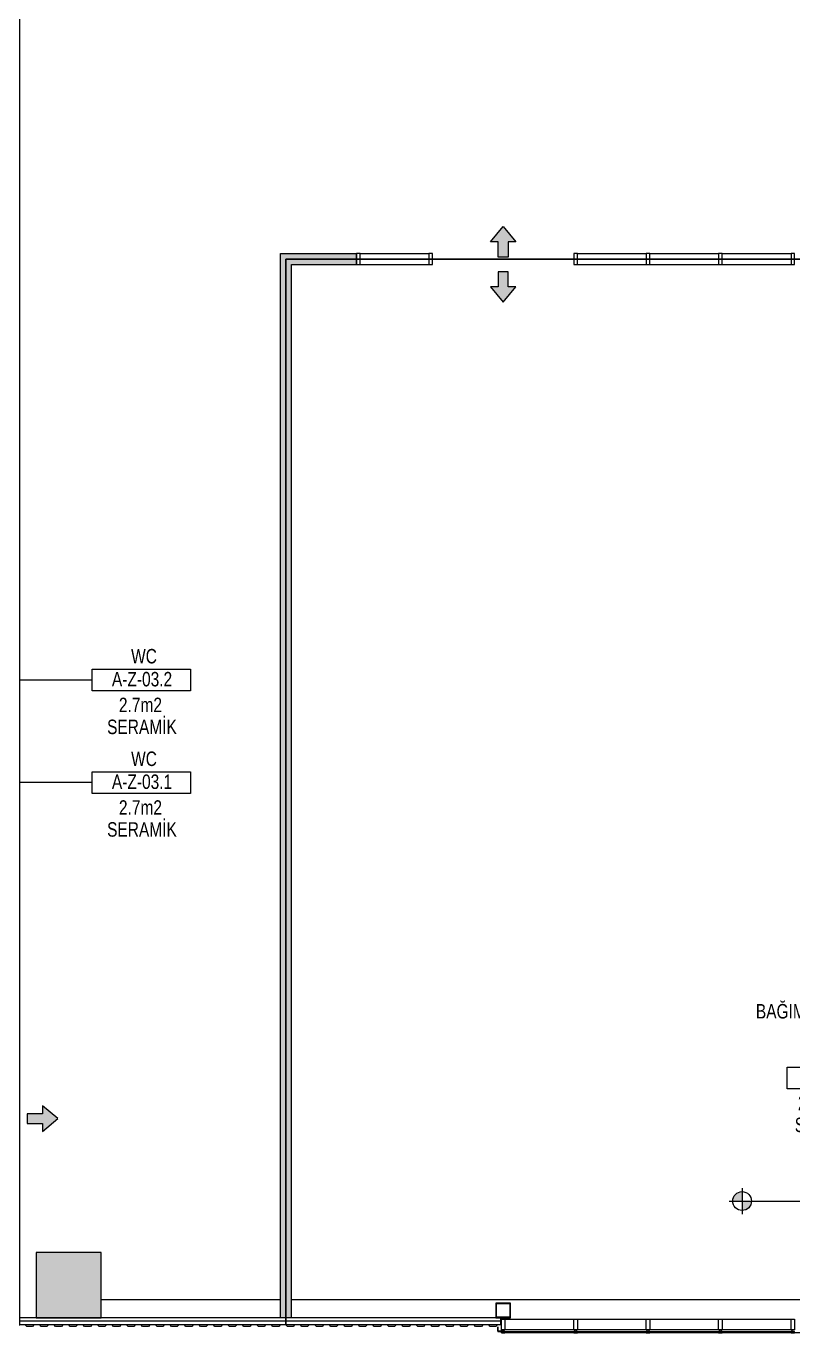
# Model space of a CAD drawing. Extents: x 259761 to 283296, y -701091 to -693683.
# Drawn here: x 261728 to 262787, y -700076 to -698271 of the extents above; entities that cross this region are included whole.
import ezdxf
from ezdxf.enums import TextEntityAlignment as Align

# ---------------------------------------------------------------- set-up
doc = ezdxf.new("R2010")
doc.units = 0
doc.header["$MEASUREMENT"] = 0
doc.layers.get('0').update_dxf_attribs({"linetype": 'CONTINUOUS'})
doc.layers.add('A-WALL-SNWPNL', color=200, linetype='CONTINUOUS')
doc.layers.add('MKDU0', color=50, linetype='CONTINUOUS')
doc.styles.add('Fields_100', font='act_simplex.shx', dxfattribs={"width": 0.8, "height": 20})

# ---------------------------------------------------------------- blocks, each defined once
blk = doc.blocks.new('Mahal kutusu_100')
at = {"color": 0}
blk.add_lwpolyline([(-58, 30), (58, 30), (58, 0), (-58, 0)], close=True, dxfattribs=at)
at = {"color": 0, "style": 'Fields_100', "width": 0.8}
for tag, p in [('MAHAL', (3.6, 37.9)), ('KOD', (0.9, 6.2)), ('ALAN', (-1.3, -29.4)), ('KAPLAMA', (0.8, -59.7))]:
    blk.add_attdef(tag, text='', height=20, dxfattribs=at).set_placement(p, align=Align.CENTER)
blk = doc.blocks.new('Mahal Kutusu_100_2')
at = {"color": 0}
blk.add_lwpolyline([(-68, 30), (68, 30), (68, 0), (-68, 0)], close=True, dxfattribs=at)
at = {"color": 0, "style": 'Fields_100', "width": 0.8}
for tag, p in [('MAHAL', (3.6, 37.9)), ('A-Z-04.1', (0.9, 6.2)), ('ALAN', (-1.3, -29.4)), ('KAPLAMA', (0.8, -59.7))]:
    blk.add_attdef(tag, text='', height=20, dxfattribs=at).set_placement(p, align=Align.CENTER)
blk = doc.blocks.new('*U24')
at = {"layer": 'A-WALL-SNWPNL'}
blk.add_lwpolyline([(50, 1), (42, 1), (40, -1), (32, -1), (30, 1), (22, 1), (20, -1), (12, -1), (10, 1), (2, 1), (0, -1), (-8, -1), (-10, 1), (-18, 1), (-20, -1), (-28, -1), (-30, 1), (-38, 1), (-40, -1), (-48, -1), (-50, 1)], dxfattribs=at)
blk = doc.blocks.new('*U25')
at = {"layer": 'MKDU0', "color": 0, "linetype": 'ByBlock', "lineweight": -2, "transparency": 16777216}
for p in [(0, 0), (100, 0), (200, 0), (300, 0), (400, 0), (500, 0), (600, 0), (700, 0), (800, 0), (900, 0), (1000, 0), (1100, 0), (1200, 0), (1300, 0), (1400, 0), (1500, 0), (1600, 0), (1700, 0), (1800, 0), (1900, 0), (2000, 0), (2100, 0), (2200, 0), (2300, 0)]:
    blk.add_blockref('*U24', p, dxfattribs=at)

msp = doc.modelspace()

# ---------------------------------------------------------------- hatches: boundary and pattern name
at = {"layer": 'MKDU0', "ltscale": 0.03}
h = msp.add_hatch(dxfattribs=at)
h.set_pattern_fill('ANSI33', color=8)
h.set_pattern_definition([(45, (256351.424, -695852.415), (-4.490128, 4.490128), []), (45, (256355.914, -695852.415), (-4.490128, 4.490128), [3.175, -1.5875])])
h.paths.add_polyline_path([(272541.6, -700055.4), (272631.6, -700055.4), (272631.6, -699965.4), (272541.6, -699965.4)])
h.paths.add_polyline_path([(272541.6, -694355.4), (272631.6, -694355.4), (272631.6, -694265.4), (272541.6, -694265.4)])
h.paths.add_polyline_path([(270741.6, -700055.4), (270831.6, -700055.4), (270831.6, -699965.4), (270741.6, -699965.4)])
h.paths.add_polyline_path([(267141.6, -700055.4), (267231.6, -700055.4), (267231.6, -699965.4), (267141.6, -699965.4)])
h.paths.add_polyline_path([(270741.6, -694355.4), (270831.6, -694355.4), (270831.6, -694265.4), (270741.6, -694265.4)])
h.paths.add_polyline_path([(267141.6, -694355.4), (267231.6, -694355.4), (267231.6, -694265.4), (267141.6, -694265.4)])
h.paths.add_polyline_path([(272541.6, -698155.4), (272631.6, -698155.4), (272631.6, -698065.4), (272541.6, -698065.4)])
h.paths.add_polyline_path([(272541.6, -696255.4), (272631.6, -696255.4), (272631.6, -696165.4), (272541.6, -696165.4)])
h.paths.add_polyline_path([(270741.6, -698155.4), (270831.6, -698155.4), (270831.6, -698065.4), (270741.6, -698065.4)])
h.paths.add_polyline_path([(267141.6, -698155.4), (267231.6, -698155.4), (267231.6, -698065.4), (267141.6, -698065.4)])
h.paths.add_polyline_path([(270741.6, -696255.4), (270831.6, -696255.4), (270831.6, -696165.4), (270741.6, -696165.4)])
h.paths.add_polyline_path([(267141.6, -696255.4), (267231.6, -696255.4), (267231.6, -696165.4), (267141.6, -696165.4)])
h.paths.add_polyline_path([(277941.6, -698155.4), (278031.6, -698155.4), (278031.6, -698065.4), (277941.6, -698065.4)])
h.paths.add_polyline_path([(277941.6, -696255.4), (278031.6, -696255.4), (278031.6, -696165.4), (277941.6, -696165.4)])
h.paths.add_polyline_path([(276141.6, -698155.4), (276231.6, -698155.4), (276231.6, -698065.4), (276141.6, -698065.4)])
h.paths.add_polyline_path([(276141.6, -696255.4), (276231.6, -696255.4), (276231.6, -696165.4), (276141.6, -696165.4)])
h.paths.add_polyline_path([(274341.6, -698155.4), (274431.6, -698155.4), (274431.6, -698065.4), (274341.6, -698065.4)])
h.paths.add_polyline_path([(274341.6, -696255.4), (274431.6, -696255.4), (274431.6, -696165.4), (274341.6, -696165.4)])
h.paths.add_polyline_path([(270641.6, -698155.4), (270731.6, -698155.4), (270731.6, -698065.4), (270641.6, -698065.4)])
h.paths.add_polyline_path([(270641.6, -696255.4), (270731.6, -696255.4), (270731.6, -696165.4), (270641.6, -696165.4)])
h.paths.add_polyline_path([(268941.6, -698155.4), (269031.6, -698155.4), (269031.6, -698065.4), (268941.6, -698065.4)])
h.paths.add_polyline_path([(268941.6, -696255.4), (269031.6, -696255.4), (269031.6, -696165.4), (268941.6, -696165.4)])
h.paths.add_polyline_path([(265341.6, -698155.4), (265431.6, -698155.4), (265431.6, -698065.4), (265341.6, -698065.4)])
h.paths.add_polyline_path([(265341.6, -696255.4), (265431.6, -696255.4), (265431.6, -696165.4), (265341.6, -696165.4)])
h.paths.add_polyline_path([(263541.6, -698155.4), (263631.6, -698155.4), (263631.6, -698065.4), (263541.6, -698065.4)])
h.paths.add_polyline_path([(263541.6, -696255.4), (263631.6, -696255.4), (263631.6, -696165.4), (263541.6, -696165.4)])
h.paths.add_polyline_path([(261741.6, -698155.4), (261831.6, -698155.4), (261831.6, -698065.4), (261741.6, -698065.4)])
h.paths.add_polyline_path([(261741.6, -696255.4), (261831.6, -696255.4), (261831.6, -696165.4), (261741.6, -696165.4)])
h.paths.add_polyline_path([(279741.6, -696255.4), (279831.6, -696255.4), (279831.6, -696165.4), (279741.6, -696165.4)])
h.paths.add_polyline_path([(279741.6, -698155.4), (279831.6, -698155.4), (279831.6, -698065.4), (279741.6, -698065.4)])
h.paths.add_polyline_path([(279741.6, -700055.4), (279831.6, -700055.4), (279831.6, -699965.4), (279741.6, -699965.4)])
h.paths.add_polyline_path([(277941.6, -700055.4), (278031.6, -700055.4), (278031.6, -699965.4), (277941.6, -699965.4)])
h.paths.add_polyline_path([(276141.6, -700055.4), (276231.6, -700055.4), (276231.6, -699965.4), (276141.6, -699965.4)])
h.paths.add_polyline_path([(274341.6, -700055.4), (274431.6, -700055.4), (274431.6, -699965.4), (274341.6, -699965.4)])
h.paths.add_polyline_path([(270641.6, -700055.4), (270731.6, -700055.4), (270731.6, -699965.4), (270641.6, -699965.4)])
h.paths.add_polyline_path([(268941.6, -700055.4), (269031.6, -700055.4), (269031.6, -699965.4), (268941.6, -699965.4)])
h.paths.add_polyline_path([(265341.6, -700055.4), (265431.6, -700055.4), (265431.6, -699965.4), (265341.6, -699965.4)])
h.paths.add_polyline_path([(263541.6, -700055.4), (263631.6, -700055.4), (263631.6, -699965.4), (263541.6, -699965.4)])
h.paths.add_polyline_path([(261741.6, -700055.4), (261831.6, -700055.4), (261831.6, -699965.4), (261741.6, -699965.4)])
h.paths.add_polyline_path([(279741.6, -694355.4), (279831.6, -694355.4), (279831.6, -694265.4), (279741.6, -694265.4)])
h.paths.add_polyline_path([(277941.6, -694355.4), (278031.6, -694355.4), (278031.6, -694265.4), (277941.6, -694265.4)])
h.paths.add_polyline_path([(276141.6, -694355.4), (276231.6, -694355.4), (276231.6, -694265.4), (276141.6, -694265.4)])
h.paths.add_polyline_path([(274341.6, -694355.4), (274431.6, -694355.4), (274431.6, -694265.4), (274341.6, -694265.4)])
h.paths.add_polyline_path([(270641.6, -694355.4), (270731.6, -694355.4), (270731.6, -694265.4), (270641.6, -694265.4)])
h.paths.add_polyline_path([(268941.6, -694355.4), (269031.6, -694355.4), (269031.6, -694265.4), (268941.6, -694265.4)])
h.paths.add_polyline_path([(265341.6, -694355.4), (265431.6, -694355.4), (265431.6, -694265.4), (265341.6, -694265.4)])
h.paths.add_polyline_path([(263541.6, -694355.4), (263631.6, -694355.4), (263631.6, -694265.4), (263541.6, -694265.4)])
h.paths.add_polyline_path([(261741.6, -694355.4), (261831.6, -694355.4), (261831.6, -694265.4), (261741.6, -694265.4)])
h = msp.add_hatch(color=8, dxfattribs=at)
h.dxf.hatch_style = 1
h.paths.add_polyline_path([(262386.6, -698548.1), (262404.3, -698569.2), (262393.3, -698569.2), (262393.3, -698590.4), (262379.9, -698590.4), (262379.9, -698569.2), (262368.9, -698569.2)])
h = msp.add_hatch(dxfattribs=at)
h.set_pattern_fill('DASH', color=8)
h.set_pattern_definition([(0, (256351.4238, -647212.943), (3.175, 3.175), [3.175, -3.175])])
h.paths.add_polyline_path([(262184.1, -698585.4), (262079.1, -698585.4), (262079.1, -700055.4), (262094.1, -700055.4), (262094.1, -698600.4), (262184.1, -698600.4)])
h = msp.add_hatch(color=8, dxfattribs=at)
h.dxf.hatch_style = 1
h.paths.add_polyline_path([(262386.6, -698652.7), (262404.3, -698631.5), (262393.3, -698631.5), (262393.3, -698610.4), (262379.9, -698610.4), (262379.9, -698631.5), (262368.9, -698631.5)])
h = msp.add_hatch(color=8, dxfattribs=at)
h.dxf.hatch_style = 1
h.paths.add_polyline_path([(261771.4, -699780.4), (261750.3, -699762.7), (261750.3, -699773.6), (261729.1, -699773.6), (261729.1, -699787.1), (261750.3, -699787.1), (261750.3, -699798.1)])
h = msp.add_hatch(color=8, dxfattribs=at)
h.paths.add_polyline_path([(262716.5, -699881.3, 0.414214), (262703.5, -699894.3), (262716.5, -699894.3)])
h.paths.add_polyline_path([(262729.5, -699894.3), (262716.5, -699894.3), (262716.5, -699907.3, 0.414214)])

# ---------------------------------------------------------------- linework, layer by layer
at = {"layer": 'MKDU0', "color": 8, "ltscale": 0.03}
for p, q in [((262489.1, -698585.4), (262584.1, -698585.4)), ((262589.1, -698585.4), (262684.1, -698585.4)), ((262689.1, -698585.4), (262784.1, -698585.4)), ((262189.1, -698600.4), (262284.1, -698600.4)), ((262489.1, -698600.4), (262584.1, -698600.4)), ((262589.1, -698600.4), (262684.1, -698600.4)), ((262689.1, -698600.4), (262784.1, -698600.4)), ((262716.5, -699876.3), (262716.5, -699912.3)), ((262698.5, -699894.3), (262939.5, -699894.3)), ((261831.6, -700030.4), (262079.1, -700030.4)), ((262094.1, -700030.4), (263541.6, -700030.4)), ((262383.1, -700055.4), (259946.6, -700055.4)), ((262383.1, -700065.4), (259946.6, -700065.4)), ((262389.1, -700057.4), (262484.1, -700057.4)), ((262489.1, -700057.4), (262584.1, -700057.4)), ((262589.1, -700057.4), (262684.1, -700057.4)), ((262689.1, -700057.4), (262784.1, -700057.4))]:
    msp.add_line(p, q, dxfattribs=at)
for points in [[(261719.1, -700065.4), (261719.1, -698155.4), (279841.6, -698155.4), (279841.6, -698592.9), (272886.6, -698592.9), (272886.4, -700065.4), (272624.1, -700065.4), (272624.1, -698592.9), (267186.6, -698592.9), (267186.6, -700065.4), (265386.6, -700065.4), (265386.6, -698592.9), (262086.6, -698592.9), (262086.6, -700065.4)], [(262386.6, -698548.1), (262404.3, -698569.2), (262393.3, -698569.2), (262393.3, -698590.4), (262379.9, -698590.4), (262379.9, -698569.2), (262368.9, -698569.2)], [(262184.1, -698600.4), (262189.1, -698600.4), (262189.1, -698585.4), (262184.1, -698585.4)], [(262284.1, -698600.4), (262289.1, -698600.4), (262289.1, -698585.4), (262284.1, -698585.4)], [(262484.1, -698600.4), (262489.1, -698600.4), (262489.1, -698585.4), (262484.1, -698585.4)], [(262584.1, -698600.4), (262589.1, -698600.4), (262589.1, -698585.4), (262584.1, -698585.4)], [(262684.1, -698600.4), (262689.1, -698600.4), (262689.1, -698585.4), (262684.1, -698585.4)], [(262784.1, -698600.4), (262789.1, -698600.4), (262789.1, -698585.4), (262784.1, -698585.4)], [(262386.6, -698652.7), (262404.3, -698631.5), (262393.3, -698631.5), (262393.3, -698610.4), (262379.9, -698610.4), (262379.9, -698631.5), (262368.9, -698631.5)], [(261771.4, -699780.4), (261750.3, -699762.7), (261750.3, -699773.6), (261729.1, -699773.6), (261729.1, -699787.1), (261750.3, -699787.1), (261750.3, -699798.1)], [(261741.6, -700055.4), (261831.6, -700055.4), (261831.6, -699965.4), (261741.6, -699965.4)], [(261741.6, -700055.4), (261831.6, -700055.4), (261831.6, -699965.4), (261741.6, -699965.4)]]:
    msp.add_lwpolyline(points, close=True, dxfattribs=at)
for points in [[(262079.1, -700055.4), (262079.1, -698585.4), (262184.1, -698585.4)], [(262184.1, -698600.4), (262184.1, -698585.4)], [(262189.1, -698585.4), (262284.1, -698585.4)], [(263586.6, -699512.9), (263654.1, -699512.9), (263654.1, -699720.4), (263654.1, -699735.4), (263519.1, -699735.4), (263519.1, -699980.4), (263586.6, -699980.4), (263586.6, -700065.4), (263289.1, -700065.4), (263289.1, -700076.4), (262384.1, -700076.4), (262384.1, -700065.4), (262086.6, -700065.4), (262086.6, -698592.9), (263586.6, -698592.9), (263586.6, -699512.9)], [(262094.1, -700055.4), (262094.1, -698600.4), (262184.1, -698600.4)], [(261819, -699174.5), (261670.3, -699174.5)], [(261819, -699316.2), (261670.3, -699316.2)], [(262383.1, -700060.4), (259946.6, -700060.4)], [(262383.1, -700065.4), (262378.6, -700065.4), (262376.6, -700067.4), (262368.6, -700067.4), (262366.6, -700065.4), (262358.6, -700065.4), (262356.6, -700067.4), (262348.6, -700067.4), (262346.6, -700065.4)]]:
    msp.add_lwpolyline(points, dxfattribs=at)
at = {"layer": 'MKDU0', "color": 8, "ltscale": 0.03, "elevation": 0}
for points in [[(262376.6, -700055.4), (262396.6, -700055.4), (262396.6, -700035.4), (262376.6, -700035.4)], [(262377.2, -700036), (262396, -700036), (262396, -700054.8), (262377.2, -700054.8)], [(262379.1, -700067.9), (262379.1, -700074.4), (262384.1, -700074.4), (262386.6, -700074.4), (262386.6, -700074.2), (262384.1, -700074.2), (262379.3, -700074.2), (262379.3, -700067.9)], [(262389.1, -700072.4), (262384.1, -700072.4), (262384.1, -700057.4), (262389.1, -700057.4)], [(262489.1, -700072.4), (262484.1, -700072.4), (262484.1, -700057.4), (262489.1, -700057.4)], [(262589.1, -700072.4), (262584.1, -700072.4), (262584.1, -700057.4), (262589.1, -700057.4)], [(262689.1, -700072.4), (262684.1, -700072.4), (262684.1, -700057.4), (262689.1, -700057.4)], [(262789.1, -700072.4), (262784.1, -700072.4), (262784.1, -700057.4), (262789.1, -700057.4)], [(262384.1, -700076.4), (262389.1, -700076.4), (262389.1, -700074.4), (262384.1, -700074.4)], [(262387.6, -700074.4), (262485.6, -700074.4), (262485.6, -700072.4), (262387.6, -700072.4)], [(262484.1, -700076.4), (262489.1, -700076.4), (262489.1, -700074.4), (262484.1, -700074.4)], [(262487.6, -700074.4), (262585.6, -700074.4), (262585.6, -700072.4), (262487.6, -700072.4)], [(262584.1, -700076.4), (262589.1, -700076.4), (262589.1, -700074.4), (262584.1, -700074.4)], [(262587.6, -700074.4), (262685.6, -700074.4), (262685.6, -700072.4), (262587.6, -700072.4)], [(262684.1, -700076.4), (262689.1, -700076.4), (262689.1, -700074.4), (262684.1, -700074.4)], [(262687.6, -700074.4), (262785.6, -700074.4), (262785.6, -700072.4), (262687.6, -700072.4)], [(262784.1, -700076.4), (262789.1, -700076.4), (262789.1, -700074.4), (262784.1, -700074.4)]]:
    msp.add_lwpolyline(points, close=True, dxfattribs=at)
msp.add_lwpolyline([(262383.1, -700055.4), (262383.1, -700065.4)], dxfattribs=at)
at = {"layer": 'MKDU0', "color": 8, "ltscale": 0.03}
msp.add_circle((262716.5, -699894.3), 13, dxfattribs=at)

# ---------------------------------------------------------------- block references
for name, p, values in [('Mahal Kutusu_100_2', (261887, -699189.5), {'MAHAL': 'WC', 'A-Z-04.1': 'A-Z-03.2', 'ALAN': '2.7m2', 'KAPLAMA': 'SERAMİK'}), ('Mahal Kutusu_100_2', (261887, -699331.2), {'MAHAL': 'WC', 'A-Z-04.1': 'A-Z-03.1', 'ALAN': '2.7m2', 'KAPLAMA': 'SERAMİK'}), ('Mahal kutusu_100', (262836.6, -699739.4), {'MAHAL': 'İŞYERİ', 'KOD': 'A-Z-04', 'ALAN': '211,6m2', 'KAPLAMA': 'SERAMİK'})]:
    msp.add_blockref(name, p, dxfattribs=at).add_auto_attribs(values)
msp.add_blockref('*U25', (259996.6, -700066.4), dxfattribs=at)

# ---------------------------------------------------------------- texts
at = {"layer": 'MKDU0', "color": 8, "ltscale": 0.03, "insert": (262836.6, -699622.1), "char_height": 20, "attachment_point": 2, "style": 'Fields_100'}
msp.add_mtext_dynamic_manual_height_columns('BAĞIMSIZ BÖLÜM 3', width=436.665, gutter_width=100, heights=[0], dxfattribs=at)

doc.saveas('drawing.dxf')
